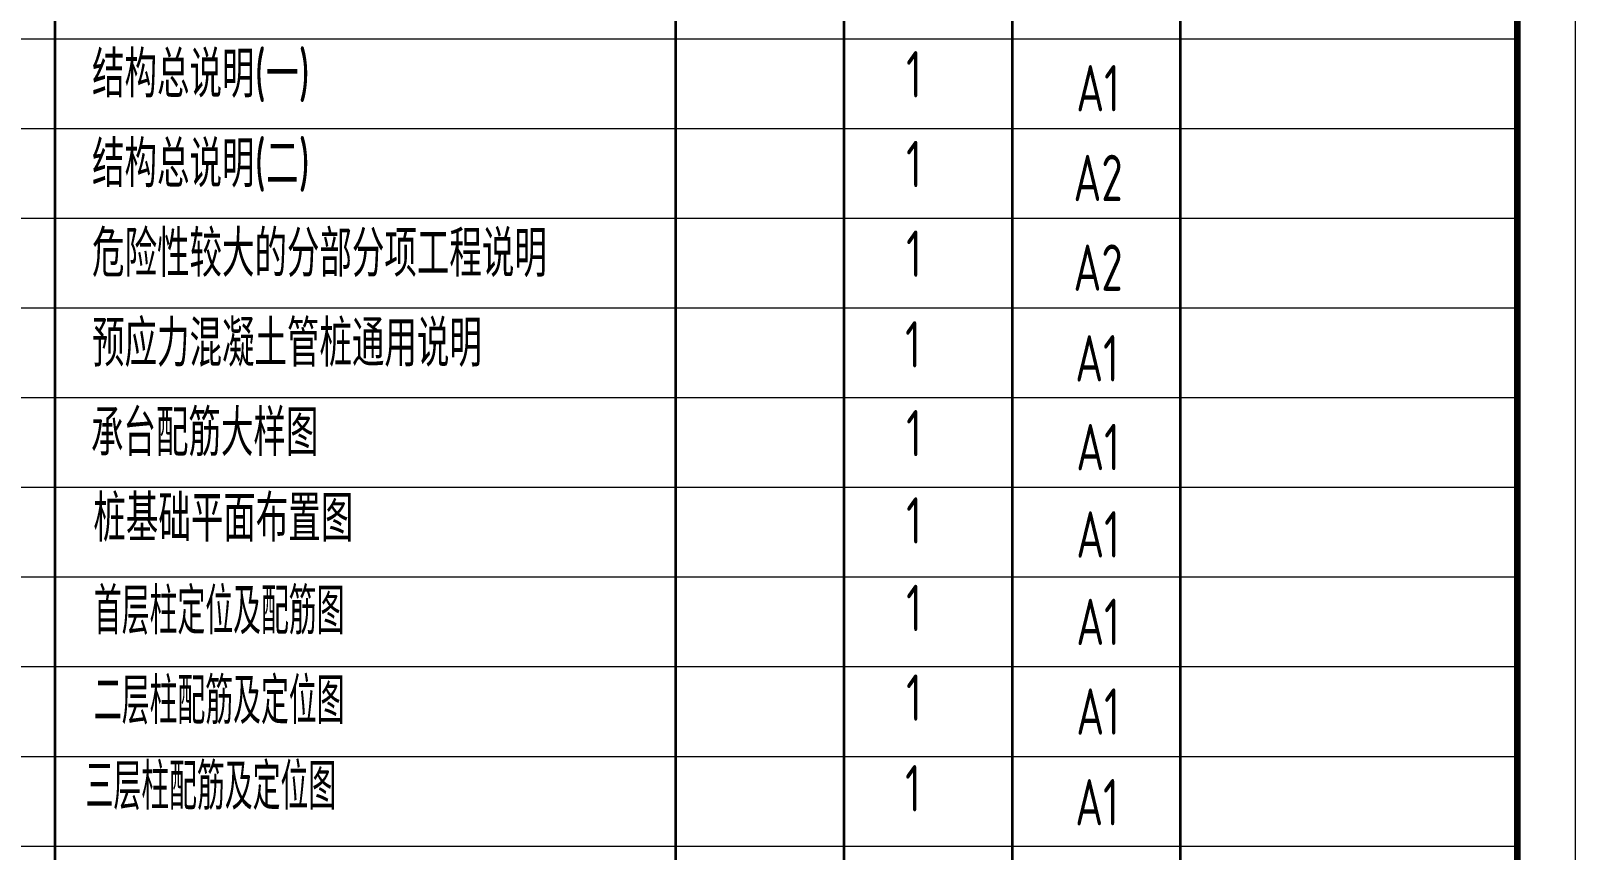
# Model space of a CAD drawing. Extents: x 3968514 to 5230306, y -516551 to -228246.
# Drawn here: x 4021169 to 4034479, y -314688 to -307624 of the extents above; entities that cross this region are included whole.
import ezdxf
from ezdxf.enums import TextEntityAlignment as Align

# ---------------------------------------------------------------- set-up
doc = ezdxf.new("R2010")
doc.units = 0
doc.header["$LTSCALE"] = 1000
doc.header["$MEASUREMENT"] = 0
doc.layers.add('AXIS', color=3, linetype='Continuous', lineweight=15)
doc.layers.add('DIMENSION', color=3, linetype='Continuous', lineweight=18)
doc.layers.add('TQ_DESIGNER2000', color=7, linetype='Continuous')
doc.styles.add('TSSD_REIN', font='Tssdeng.shx', dxfattribs={"width": 0.7, "bigfont": 'hztxt.shx'})

# ---------------------------------------------------------------- blocks, each defined once
blk = doc.blocks.new('目录1')
at = {"layer": 'DIMENSION', "color": 7, "lineweight": 18}
blk.add_line((4318570, -2697639), (4318570, -2727339), dxfattribs=at)
at = {"layer": 'DIMENSION', "color": 7, "lineweight": 35}
for p, q in [((4305470, -2722198), (4305470, -2698139)), ((4312270, -2722198), (4312270, -2699756)), ((4310820, -2722198), (4310820, -2703106)), ((4313720, -2722198), (4313720, -2703106)), ((4315170, -2722198), (4315170, -2703106))]:
    blk.add_line(p, q, dxfattribs=at)
at = {"layer": 'DIMENSION', "color": 7, "lineweight": 100}
blk.add_line((4318070, -2698139), (4318070, -2726839), dxfattribs=at)
at = {"layer": 'DIMENSION', "color": 7}
for p, q in [((4318070, -2705180), (4300070, -2705180)), ((4318070, -2705953), (4300070, -2705953)), ((4318070, -2706727), (4300070, -2706727)), ((4318070, -2707500), (4300070, -2707500)), ((4318070, -2708274), (4300070, -2708274)), ((4318070, -2709047), (4300070, -2709047)), ((4318070, -2709821), (4300070, -2709821)), ((4318070, -2710594), (4300070, -2710594)), ((4318070, -2711368), (4300070, -2711368)), ((4318070, -2712142), (4300070, -2712142)), ((4318070, -2712142), (4300070, -2712142))]:
    blk.add_line(p, q, dxfattribs=at)

msp = doc.modelspace()

# ---------------------------------------------------------------- block references
at = {"layer": 'AXIS', "color": 1}
msp.add_blockref('目录1', (-284091.21261, 2397485.56286), dxfattribs=at)

# ---------------------------------------------------------------- texts
at = {"layer": 'TQ_DESIGNER2000', "style": 'TSSD_REIN'}
for s, width, p in [('结构总说明(一)', 0.7, (4021696.41094, -308318.54799)), ('1', 0.7, (4028714.28323, -308318.54799)), ('结构总说明(二)', 0.7, (4021696.41094, -309092.09171)), ('1', 0.7, (4028714.28323, -309092.09171)), ('危险性较大的分部分项工程说明', 0.7, (4021696.41094, -309865.63542)), ('1', 0.7, (4028714.28323, -309865.63542)), ('预应力混凝土管桩通用说明', 0.7, (4021696.41094, -310639.17913)), ('1', 0.7, (4028705.01033, -310647.34741)), ('承台配筋大样图', 0.7, (4021687.13805, -311410.45765)), ('1', 0.7, (4028714.28323, -311412.72285)), ('桩基础平面布置图', 0.7, (4021707.90911, -312147.90677)), ('1', 0.7, (4028714.28323, -312165.69991)), ('首层柱定位及配筋图', 0.6, (4021712.48423, -312947.64755)), ('1', 0.7, (4028714.28323, -312919.91469)), ('二层柱配筋及定位图', 0.6, (4021712.48423, -313721.19127)), ('1', 0.7, (4028714.28323, -313693.45841)), ('三层柱配筋及定位图', 0.6, (4021640.74765, -314460.04682)), ('1', 0.7, (4028705.01033, -314475.1704))]:
    msp.add_text(s, height=400, dxfattribs=dict(at, width=width)).set_placement(p, align=Align.BOTTOM_LEFT)
at = {"layer": 'TQ_DESIGNER2000', "style": 'TSSD_REIN', "width": 0.7}
for s, p in [('A1', (4030367.31411, -308318.54799)), ('A2', (4030367.31411, -309092.09171)), ('A2', (4030367.31411, -309865.63542)), ('A1', (4030358.04121, -310647.34741)), ('A1', (4030367.31411, -311412.72285)), ('A1', (4030367.31411, -312165.69991)), ('A1', (4030367.31411, -312919.91469)), ('A1', (4030367.31411, -313693.45841)), ('A1', (4030358.04121, -314475.1704))]:
    msp.add_text(s, height=400, dxfattribs=at).set_placement(p, align=Align.CENTER)

doc.saveas('drawing.dxf')
